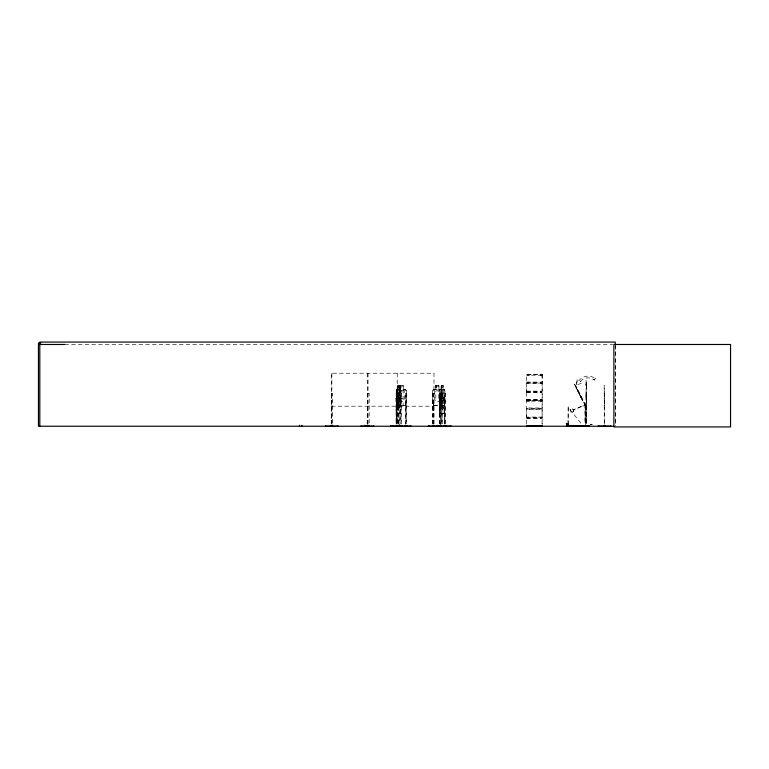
<?xml version="1.0" encoding="UTF-8"?>
<svg xmlns="http://www.w3.org/2000/svg" width="769" height="769" viewBox="0 0 769 769"><rect width="100%" height="100%" fill="white"/><g stroke="black" fill="none" stroke-linecap="round" stroke-linejoin="round"><path stroke-width="0.58" stroke-dasharray="3.85 2.88" d="M526.688 413.289L526.688 425.699M526.63 374.436L542.27 374.561L526.63 374.397L526.678 391.267L526.688 387.345M526.582 382.52L542.241 382.597L542.087 425.699M586.132 400.149L586.151 396.093M586.286 396.093L586.036 400.207L586.016 396.16M586.103 392.863L586.17 400.207M586.045 392.901L586.065 396.131L586.103 379.742L586.199 383.962M586.103 385.288L586.17 383.846L586.122 385.279M397.621 393.19L397.669 397.381L396.862 398.736L397.919 403.36L396.862 408.195L397.39 408.166L398.265 404.254L399.659 408.195L398.515 403.369L399.534 398.65L397.669 398.736L397.669 406.311M526.678 392.565L526.534 408.531L542.222 408.541M526.669 391.133L542.097 391.133L542.087 383.52M526.515 408.57L526.582 409.06L542.203 408.973M526.515 408.695L526.669 417.067L542.097 417.067L542.097 409.454L526.669 409.502M567.609 423.498L566.868 423.94L567.801 423.315M567.08 423.786L567.349 423.508M442.117 399.909L442.146 400.332M576.529 385.067L577.269 379.011L576.529 385.067L582.268 382.952L580.412 381.491M526.659 400.668L542.27 400.13L526.659 400.332M542.232 400.466L526.659 400.649M400.274 405.58L400.803 401.658M400.313 405.715L400.928 401.658L400.985 390.777L400.428 389.345L398.255 389.345L397.198 390.777L397.294 401.678L398.227 405.715M400.178 413.616L400.86 398.678L400.284 397.246L399.111 397.246M400.86 409.579L400.303 413.616L396.371 413.616L395.997 398.698M526.678 391.267L542.203 391.661M444.174 405.58L444.953 401.678L444.213 405.715M444.04 413.482L444.828 398.678L444.184 397.246L442.877 397.246M444.078 413.616L444.713 409.579M567.724 423.863L567.532 423.45M405.186 405.58L406.09 401.658L405.263 405.715M526.515 391.738L526.65 392.392M526.505 417.711L542.203 417.596M526.563 418.067L542.26 417.961M440.848 405.58L441.973 401.658L441.887 390.835L440.848 389.479M440.916 405.715L442.079 401.678M396.17 390.854L396.746 389.345M396.775 389.479L396.737 405.715M395.929 398.746L396.516 397.246M396.054 398.746L396.535 397.381M439.512 390.854L440.147 389.345M439.637 390.854L440.176 389.479M444.203 413.616L439.781 413.616L439.214 398.698L439.801 397.246L441.166 397.246M439.282 398.746L439.916 397.246M542.203 383.077L526.582 383.077M540.126 375.185L541.482 375.185M540.126 401.12L541.482 401.12M443.098 389.479L443.155 385.288L441.243 385.288L440.32 398.409L438.753 401.658L435.831 401.658L434.274 398.409L434.274 390.835L435.831 389.479L435.735 385.288L438.945 385.288L438.945 389.345M527.409 375.185L529.803 375.185M527.409 401.12L529.803 401.12M441.233 397.381L440.31 398.736L440.31 406.311L441.233 409.56L442.934 409.56L443.857 406.311L443.857 398.736L442.934 397.381M432.63 423.882L432.601 390.796L433.687 389.345L435.821 389.345M432.707 390.854L433.726 389.479M397.294 390.835L398.352 389.345M580.335 381.568A9.862 9.824 46.5 0 1 593.091 379.213L594.197 379.973L595.293 378.608L593.937 377.79M594.197 379.973L595.293 378.608M542.068 374.416L542.222 382.558M594.014 377.714A11.516 11.477 46.5 0 0 580.124 379.348L579.038 380.54L577.183 379.079M526.688 400.264L542.145 400.293M542.068 375.195L526.707 375.195M526.688 399.765L542.087 399.765L526.717 399.765M542.068 401.13L526.717 401.12M586.036 383.971L586.286 385.269M584.642 403.062L585.949 405.744M584.642 403.119L584.152 403.36M585.93 405.686L585.334 406.042L584.152 403.302M585.872 405.715L576.885 387.547L576.423 388.278M576.471 387.807L573.857 382.914L585.449 405.936M576.885 387.605L576.5 387.807C570.319 376.291 588.083 411.271 581.037 397.64M575.846 386.461L576.404 387.845L575.731 386.509M571.252 412.453L570.06 409.608L572.597 408.541L573.789 411.396L571.252 412.453L570.617 411.002M572.597 408.579L573.136 409.81L582.662 405.897L573.328 410.29M582.787 406.147L585.603 404.965C584.738 403.446 582.056 406.859 582.652 405.84M585.93 402.581L585.949 405.58L586.497 405.523M586.497 402.591L586.016 402.591M64.875 344.483L612.672 344.483M526.669 382.039L542.097 382.078M526.669 383.558L542.097 383.558M586.449 385.317L586.132 426.237M397.756 385.423L399.351 385.423M400.293 385.423L403.177 385.423L403.091 405.715M435.831 385.423L438.839 385.423M441.31 385.423L443.098 385.423M398.967 386.105L398.015 386.105L398.015 387.451L398.967 387.451M396.621 389.345L397.823 389.345M403.091 389.345L405.321 389.345L406.272 390.796L406.272 401.678L405.35 405.715L396.612 405.715L396.246 401.678M438.859 389.345L441.368 389.345M443.04 389.345L444.319 389.345M396.65 389.479L405.282 389.479M433.639 389.479L444.29 389.479M400.985 390.777L400.889 423.882M406.272 390.796L406.215 423.882M432.601 390.796L432.687 401.678L433.726 405.58M441.992 390.777L441.973 423.882M400.293 390.835L403.091 390.835M526.582 392.171L542.203 392.132M526.688 392.661L542.097 392.661L542.097 407.974L526.669 407.974M399.236 393.19L397.496 393.19L397.525 423.882M443.002 393.19L441.05 393.19L441.108 423.882M331.256 393.257L332.381 393.257L332.371 423.863M367.601 393.257L367.169 423.863M368.034 393.257L369.158 393.257L369.158 423.863M396.102 393.257L399.476 393.257L399.476 426.237M432.63 393.257L433.995 393.257M439.541 393.257L440.426 393.257M441.108 393.324L442.934 393.324M604.309 393.257L604.732 426.237M398.919 394.007L397.938 394.007L397.938 395.353L398.919 395.353M396.391 397.246L397.621 397.246M396.419 397.381L400.264 397.381M439.83 397.381L444.155 397.381M400.293 398.409L403.091 398.409M439.214 398.698L439.906 413.616M432.687 401.678L433.649 405.715M440.128 405.715L439.512 401.658L440.012 405.715M396.65 405.58L405.282 405.58M433.639 405.58L444.29 405.58M586.574 405.599L585.017 405.628L585.017 423.95M433.562 405.715L444.338 405.715M604.309 405.715L604.174 385.288L604.309 423.882M331.256 406.195L433.995 406.195M395.872 409.579L396.496 413.616M396.419 413.482L400.264 413.482M439.83 413.482L444.155 413.482M526.669 418.596L542.097 418.596L542.097 423.815M567.926 423.527L565.984 423.7M565.984 423.738L567.926 423.786M567.801 423.988L567.762 423.325M566.57 424.44L568.839 424.44L568.839 425.872M542.164 374.445L542.097 382.039M593.178 379.136L594.283 379.896M403.091 389.479L404.59 390.835L404.59 398.409L403.091 401.658L400.293 401.658L398.794 398.409L398.794 390.835L400.293 389.479L400.803 390.835M570.06 409.608L581.383 423.796M440.887 389.345L442.079 390.777M405.234 389.345L406.176 390.854M399.188 397.381L399.995 398.736L399.995 406.311L399.188 409.56L397.669 409.56C396.275 407.137 396.429 391.565 398.236 402.447L399.14 398.688L399.188 406.311M580.653 396.362L576.279 387.807L580.47 396.487L580.239 396.035M581.153 397.554L582.96 401.197L576.375 387.797M444.059 397.246L444.77 398.736M444.194 389.345L444.895 390.835M444.174 389.479L444.77 390.835M570.396 410.348L570.704 411.059M573.078 409.627L573.789 411.396M400.159 397.246L400.803 398.736M400.303 389.345L400.928 390.835M440.406 398.409L441.31 401.658L442.982 401.658L443.876 398.409L443.876 390.835L442.982 389.479L443.04 385.288M397.294 401.658L398.313 405.715M396.967 398.409L397.756 401.658L399.226 401.658L400.015 398.409L399.274 385.288M439.397 409.56L439.945 413.482M615.7 345.666L615.7 426.237M615.229 344.483L615.229 426.237M586.574 402.581L586.574 423.921M586.449 385.25L586.391 426.237M586.266 405.628L586.266 426.237M585.459 405.599L585.459 426.218M585.276 426.237L585.199 405.599L585.151 423.95M568.195 424.988L568.195 405.724L568.022 424.988M566.772 423.181L566.772 424.786M566.57 423.181L566.57 424.786M445.28 423.882L445.28 393.257L444.395 393.257L444.395 423.882M444.895 423.882L444.953 390.777L444.78 423.882M442.877 393.19L442.819 397.381M442.252 393.257L442.252 423.882M441.368 385.288L441.425 389.479M441.387 393.257L441.387 423.882M440.426 426.237L440.406 390.835L438.753 389.479L438.859 385.288M440.041 393.257L440.041 423.882M439.926 393.257L439.926 423.882M439.58 401.678L439.455 390.796L439.541 423.882M435.917 385.423L435.917 389.479M433.995 423.863L433.995 373.225L331.256 373.225L331.256 423.863M433.764 393.257L433.764 426.237M433.495 393.257L433.495 423.882M432.88 393.257L432.899 423.882M406.503 423.882L406.503 393.257L405.388 393.257L405.388 423.882M405.676 393.257L405.676 426.237M403.283 389.345L403.187 385.288L400.197 385.288L400.293 405.715M401.322 423.882L401.322 393.257L400.495 393.257L400.495 423.882M400.389 385.423L400.389 389.479M399.351 389.479L399.399 385.288L397.698 385.288L397.698 389.345M399.044 385.288L399.044 423.882M398.909 385.288L398.909 405.715M398.352 393.257L398.352 423.882M398.063 393.257L398.063 423.882M397.823 385.288L397.756 389.479L396.967 390.835L397.044 426.237M397.217 373.225L397.237 423.882M396.218 423.882L396.246 390.796L396.102 423.863M368.034 373.225L368.034 423.863M367.592 373.225L367.592 423.863M331.872 373.225L331.881 423.863M331.439 393.257L331.439 423.863M443.521 408.041L442.934 408.166L441.925 404.254L440.935 408.166L440.339 408.195L441.541 403.36L440.483 398.659L441.896 402.447L442.857 398.755L443.453 398.727L442.29 403.389L443.521 408.041M579.816 394.603L581.249 397.515L579.845 394.593M402.591 386.105L400.793 386.105L400.793 387.451L402.591 387.451L402.591 386.105M438.234 386.105L436.359 386.105L436.359 387.451L438.234 387.451L438.234 386.105M442.684 386.105L441.608 386.105L441.608 387.451L442.684 387.451L442.684 386.105M399.226 390.835L397.756 390.835L397.756 398.409L399.226 398.409L399.226 390.835M438.753 390.835L435.831 390.835L435.831 398.409L438.753 398.409L438.753 390.835M442.982 390.835L441.31 390.835L441.31 398.409L442.982 398.409L442.982 390.835M442.636 394.007L441.531 394.007L441.531 395.353L442.636 395.353L442.636 394.007M442.934 398.736L441.233 398.736L441.233 406.311L442.934 406.311L442.934 398.736M592.457 424.738L590.179 424.738L592.505 424.757M396.65 423.882L396.65 393.257L396.612 423.882"/><path stroke-width="1.15" d="M390.402 426.237L411.098 426.17M390.623 426.132L390.671 425.555M402.014 426.132L402.062 425.555M433.851 426.151L433.86 425.382M445.184 426.132L445.232 425.555M393.055 426.132L393.074 425.555M400.966 426.151L400.841 425.382M428.208 426.237L450.98 426.17M367.246 426.151L367.246 425.209M401.312 426.151L401.37 425.613M40.853 342.936L38.45 342.936L38.45 426.237L614.027 426.237M38.45 344.483L64.827 344.483M526.688 425.699L542.087 425.699M588.91 425.872L566.551 425.872L588.91 426.199L588.891 425.584M526.659 425.901L542.116 425.901M566.551 426.036L588.91 426.036M526.669 426.189L542.097 426.189M450.74 426.132L450.692 425.555M439.637 426.132L439.589 425.555M395.545 426.151L395.516 425.613M397.467 426.064L397.467 425.613M615.229 344.483L615.229 342.07L39.805 342.07L39.805 426.237M610.701 425.555L610.701 426.237L598.34 426.151L598.34 425.555M604.732 425.382L604.732 426.237M604.309 425.382L604.309 426.237M446.145 425.555L446.145 426.237M444.722 425.382L444.722 426.237M444.338 425.382L444.338 426.237M441.291 425.382L441.291 426.237M441.012 425.382L441.012 426.237M440.483 425.382L440.483 426.237M440.099 425.382L440.099 426.237M438.272 425.555L438.272 426.237M436.6 425.555L436.6 426.237M433.591 425.382L433.591 426.237M432.745 425.382L432.755 426.237M428.737 425.555L428.737 426.237M410.598 425.555L410.598 426.237M406.878 425.555L406.878 426.237M405.58 425.382L405.446 426.237M405.292 425.382L405.292 426.237M402.302 425.555L402.302 426.237M401.437 425.555L401.437 426.237M400.447 425.382L400.447 426.237M399.476 425.382L399.476 426.237M399.044 425.382L399.044 426.237M398.448 425.382L398.448 426.237M398.159 425.382L398.159 426.237M397.381 425.555L397.381 426.237M397.102 425.382L397.102 426.237M396.698 425.382L396.698 426.237M395.977 425.382L395.977 426.237M395.477 425.555L395.477 426.237M393.132 425.555L393.132 426.237M373.561 425.555L373.561 426.237L361.19 426.209L361.199 425.555M369.283 425.382L369.283 426.237M367.947 425.555L367.947 426.237L367.87 425.209M367.582 425.382L367.601 426.237M364.842 425.209L364.842 426.237M337.841 425.555L337.831 426.237L325.47 426.209L325.479 425.555M332.506 425.209L332.506 426.237M331.862 425.382L331.881 426.237M331.439 425.382L331.449 426.237M301.909 425.209L301.909 426.237M299.506 425.209L299.506 426.237M730.55 344.483L613.873 344.483L613.873 426.93L730.55 426.93L730.55 344.483M434.129 426.237L434.168 425.555L434.081 426.237M331.17 426.237L331.17 425.555L331.093 426.237"/></g></svg>
